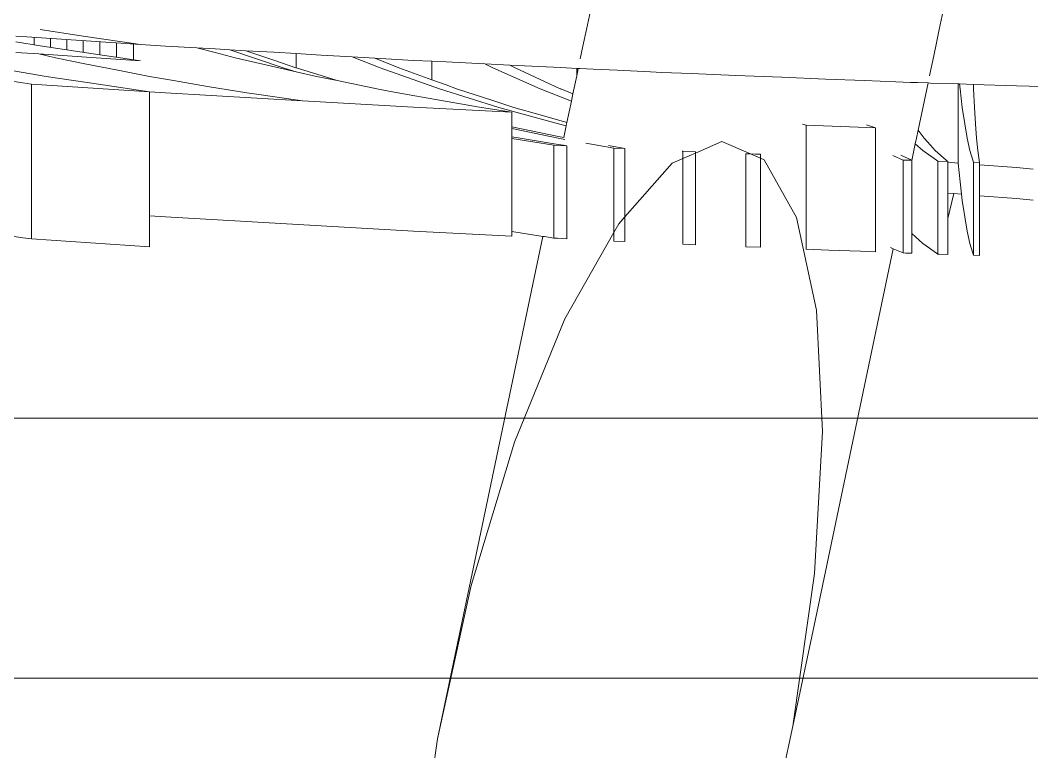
# Model space of a CAD drawing. Header units: millimetres. Extents: x 930469 to 1523124, y -120375 to 411163.
# Drawn here: x 1427928 to 1428511, y -7596 to -7174 of the extents above; entities that cross this region are included whole.
import ezdxf

# ---------------------------------------------------------------- set-up
doc = ezdxf.new("R2010")
doc.units = ezdxf.units.MM
doc.layers.add('A-NET THAY', color=8, linetype='Continuous', lineweight=0)
doc.layers.add('COT VACH', color=8, linetype='Continuous', lineweight=0)

# ---------------------------------------------------------------- blocks, each defined once
blk = doc.blocks.new('fgholol')
at = {"layer": 'A-NET THAY', "ltscale": 3}
for p, q in [((1046221.73, 31867.74), (1046224, 31878.53)), ((1046425.1, 31867.74), (1046427.37, 31878.53)), ((1045906.88, 31867.74), (1045931.79, 31864.02)), ((1046219.73, 31858.21), (1046221.73, 31867.74)), ((1046423.1, 31858.21), (1046425.1, 31867.74)), ((1045892.87, 31863.96), (1045899.22, 31863.54)), ((1045906.88, 31858.35), (1045892.87, 31860.75)), ((1045899.22, 31863.54), (1045964.83, 31859.16)), ((1045903.42, 31858.94), (1045903.42, 31863.26)), ((1045912.82, 31857.46), (1045912.82, 31862.63)), ((1045922.28, 31856.05), (1045922.28, 31862)), ((1045931.79, 31864.02), (1045964.83, 31859.16)), ((1045931.79, 31854.63), (1045931.79, 31861.37)), ((1045941.36, 31853.22), (1045941.36, 31860.73)), ((1045950.99, 31851.8), (1045950.99, 31860.09)), ((1045960.67, 31850.38), (1045960.67, 31859.44)), ((1045979.11, 31858.21), (1045964.83, 31859.16)), ((1045906.22, 31853.69), (1045892.87, 31854.58)), ((1045939.24, 31851.49), (1045906.22, 31853.69)), ((1045915.83, 31851.49), (1045906.22, 31853.69)), ((1045941.36, 31853.22), (1045906.88, 31858.35)), ((1045941.36, 31853.22), (1045953.15, 31851.49)), ((1045997.21, 31857.17), (1045979.11, 31858.21)), ((1046007.71, 31854.46), (1045997.21, 31857.17)), ((1046007.71, 31856.56), (1045997.21, 31857.17)), ((1046016.31, 31856.07), (1046007.71, 31856.56)), ((1046019.26, 31851.49), (1046007.71, 31854.46)), ((1046016.31, 31856.07), (1046047.05, 31845.66)), ((1046025.48, 31855.54), (1046016.31, 31856.07)), ((1046041.57, 31850.01), (1046025.48, 31855.54)), ((1046041.57, 31854.61), (1046025.48, 31855.54)), ((1046054.4, 31853.87), (1046041.57, 31854.61)), ((1046054.4, 31845.62), (1046054.4, 31853.87)), ((1046068.82, 31853.03), (1046054.4, 31853.87)), ((1046086.64, 31852), (1046068.82, 31853.03)), ((1046218.17, 31850.8), (1046219.73, 31858.21)), ((1046421.37, 31849.96), (1046423.1, 31858.21)), ((1045915.83, 31851.49), (1045932.75, 31848.06)), ((1045932.75, 31848.06), (1045951.58, 31844.29)), ((1045964.83, 31849.78), (1045939.24, 31851.49)), ((1045964.83, 31849.78), (1045953.15, 31851.49)), ((1046047.05, 31845.09), (1046019.26, 31851.49)), ((1046054.26, 31845.66), (1046041.57, 31850.01)), ((1046086.64, 31852), (1046102.85, 31845.66)), ((1046099.88, 31851.24), (1046086.64, 31852)), ((1046099.88, 31851.24), (1046113.7, 31845.66)), ((1046122.11, 31849.96), (1046099.88, 31851.24)), ((1046132.67, 31849.44), (1046122.11, 31849.96)), ((1046132.67, 31838.75), (1046132.67, 31849.44)), ((1046140.86, 31849.04), (1046132.67, 31849.44)), ((1046163.23, 31847.95), (1046140.86, 31849.04)), ((1046167.87, 31845.66), (1046163.23, 31847.95)), ((1046177.57, 31847.25), (1046163.23, 31847.95)), ((1046180.66, 31845.66), (1046177.57, 31847.25)), ((1046207.03, 31845.81), (1046177.57, 31847.25)), ((1046419.9, 31842.97), (1046421.37, 31849.96)), ((1045878.82, 31846.19), (1045910.41, 31840.7)), ((1045951.58, 31844.29), (1045969.83, 31840.7)), ((1046047.05, 31845.66), (1046054.4, 31843.4)), ((1046054.4, 31843.4), (1046047.05, 31845.09)), ((1046054.4, 31845.62), (1046054.26, 31845.66)), ((1046068.82, 31841.15), (1046054.4, 31845.62)), ((1046054.4, 31843.4), (1046054.4, 31843.42)), ((1046066.13, 31840.7), (1046054.4, 31843.4)), ((1046102.85, 31845.66), (1046136.99, 31833.61)), ((1046113.7, 31845.66), (1046132.67, 31838.75)), ((1046194.99, 31833.61), (1046167.87, 31845.66)), ((1046206.66, 31833.61), (1046180.66, 31845.66)), ((1046216.13, 31845.37), (1046207.03, 31845.81)), ((1046216.13, 31841.04), (1046216.13, 31845.37)), ((1046217.02, 31845.32), (1046216.13, 31845.37)), ((1046216.13, 31841.04), (1046217.02, 31845.32)), ((1046217.88, 31845.28), (1046217.02, 31845.32)), ((1046225.54, 31844.91), (1046217.88, 31845.28)), ((1046239.47, 31844.23), (1046225.54, 31844.91)), ((1046258.74, 31843.28), (1046239.47, 31844.23)), ((1046265.23, 31842.97), (1046258.74, 31843.28)), ((1046282.05, 31842.3), (1046265.23, 31842.97)), ((1046307.81, 31841.27), (1046282.05, 31842.3)), ((1046334.25, 31840.21), (1046307.81, 31841.27)), ((1046419.49, 31841.04), (1046419.9, 31842.97)), ((1045887.9, 31838.42), (1045896.99, 31837.05)), ((1045896.99, 31837.05), (1045901.89, 31836.32)), ((1045969.92, 31831.78), (1045901.89, 31836.32)), ((1045901.89, 31836.32), (1045901.89, 31746.93)), ((1045910.41, 31840.7), (1045940.48, 31836.16)), ((1045940.48, 31836.16), (1045969.92, 31831.78)), ((1045969.83, 31840.7), (1045983.69, 31838.32)), ((1045983.69, 31838.32), (1046003.4, 31834.97)), ((1046078.16, 31838.26), (1046066.13, 31840.7)), ((1046078.16, 31838.26), (1046068.82, 31841.15)), ((1046102.85, 31833.25), (1046078.16, 31838.26)), ((1046132.67, 31838.75), (1046140.86, 31835.76)), ((1046140.86, 31835.76), (1046146.78, 31833.61)), ((1046213.93, 31830.6), (1046216.13, 31841.04)), ((1046359.56, 31839.2), (1046334.25, 31840.21)), ((1046382.03, 31838.3), (1046359.56, 31839.2)), ((1046400.12, 31837.58), (1046382.03, 31838.3)), ((1046408.46, 31837.25), (1046400.12, 31837.58)), ((1046412.61, 31837.12), (1046408.46, 31837.25)), ((1046418.63, 31836.93), (1046412.61, 31837.12)), ((1046412.9, 31809.62), (1046418.63, 31836.93)), ((1046420.04, 31836.89), (1046418.63, 31836.93)), ((1046435.94, 31836.39), (1046420.04, 31836.89)), ((1046435.94, 31790.76), (1046435.94, 31836.39)), ((1046436.75, 31836.37), (1046435.94, 31836.39)), ((1046436.75, 31836.37), (1046437.03, 31833.61)), ((1046444.8, 31836.12), (1046436.75, 31836.37)), ((1046444.8, 31836.12), (1046444.88, 31833.61)), ((1046469.52, 31835.36), (1046444.8, 31836.12)), ((1045969.92, 31831.78), (1045979.11, 31831.17)), ((1045969.92, 31831.78), (1045969.92, 31760.27)), ((1045979.11, 31831.17), (1046058.16, 31826.61)), ((1046003.4, 31834.97), (1046026.1, 31831.17)), ((1046030.18, 31830.59), (1046026.1, 31831.17)), ((1046058.16, 31826.61), (1046030.18, 31830.59)), ((1046113.1, 31831.17), (1046102.85, 31833.25)), ((1046136.99, 31826.98), (1046113.1, 31831.17)), ((1046136.99, 31833.61), (1046171.22, 31822.82)), ((1046146.78, 31833.61), (1046167.87, 31826.75)), ((1046213.06, 31826.44), (1046194.99, 31833.61)), ((1046207.03, 31833.46), (1046206.66, 31833.61)), ((1046213.93, 31830.6), (1046207.03, 31833.46)), ((1046213.06, 31826.44), (1046213.93, 31830.6)), ((1046437.03, 31833.61), (1046438.35, 31822.82)), ((1046444.88, 31833.61), (1046445.35, 31822.82)), ((1046535.81, 31833.29), (1046469.52, 31835.36)), ((1046058.16, 31826.61), (1046122.11, 31822.91)), ((1046160.13, 31822.91), (1046136.99, 31826.98)), ((1046167.87, 31826.75), (1046179.97, 31822.82)), ((1046210.47, 31814.09), (1046213.06, 31826.44)), ((1046178.78, 31820.15), (1046122.11, 31822.91)), ((1046171.22, 31821.27), (1046160.13, 31822.91)), ((1046171.22, 31822.82), (1046205.55, 31813.29)), ((1046178.78, 31820.15), (1046171.22, 31821.27)), ((1046178.78, 31820.15), (1046178.79, 31811.71)), ((1046179.97, 31822.82), (1046194.99, 31818.52)), ((1046194.99, 31818.52), (1046210.47, 31814.09)), ((1046438.35, 31822.82), (1046439.75, 31813.29)), ((1046445.35, 31822.82), (1046445.9, 31813.29)), ((1046205.55, 31813.29), (1046210.07, 31812.21)), ((1046208.65, 31805.42), (1046210.07, 31812.21)), ((1046210.07, 31812.21), (1046210.3, 31813.29)), ((1046210.3, 31813.29), (1046210.47, 31814.09)), ((1046348.37, 31812.61), (1046346.35, 31813.18)), ((1046348.37, 31812.61), (1046388.35, 31811.01)), ((1046348.37, 31741.09), (1046348.37, 31812.61)), ((1046388.35, 31811.01), (1046383.05, 31812.7)), ((1046439.75, 31813.29), (1046441.23, 31805.04)), ((1046445.9, 31813.29), (1046446.53, 31805.04)), ((1046205.55, 31806.07), (1046178.79, 31811.71)), ((1046178.79, 31811.71), (1046178.79, 31810.57)), ((1046178.79, 31810.57), (1046205.42, 31805.04)), ((1046178.79, 31810.57), (1046178.79, 31805.94)), ((1046388.35, 31811.01), (1046388.35, 31781.52)), ((1046411.94, 31805.04), (1046412.9, 31809.62)), ((1046416.37, 31805.04), (1046412.9, 31809.62)), ((1046183.55, 31805.04), (1046178.79, 31805.94)), ((1046178.79, 31805.94), (1046178.79, 31805.04)), ((1046178.79, 31805.04), (1046178.79, 31804.9)), ((1046178.79, 31804.9), (1046202.9, 31801.09)), ((1046178.79, 31804.9), (1046178.79, 31751.26)), ((1046205.42, 31801.53), (1046183.55, 31805.04)), ((1046202.9, 31747.45), (1046202.9, 31801.09)), ((1046202.9, 31801.09), (1046210.4, 31800.72)), ((1046205.42, 31805.04), (1046209.26, 31804.36)), ((1046208.46, 31801.04), (1046205.42, 31801.53)), ((1046208.65, 31805.42), (1046205.55, 31806.07)), ((1046208.59, 31801.02), (1046208.46, 31801.04)), ((1046210.4, 31800.72), (1046208.59, 31801.02)), ((1046208.82, 31805.38), (1046208.65, 31805.42)), ((1046210.4, 31800.72), (1046210.4, 31772.84)), ((1046221.36, 31802.23), (1046237.49, 31799.4)), ((1046243.85, 31799.09), (1046234.41, 31800.77)), ((1046299.82, 31803.23), (1046284.51, 31796.51)), ((1046316.33, 31796.01), (1046299.82, 31803.23)), ((1046409.23, 31792.17), (1046411.27, 31801.86)), ((1046411.27, 31801.86), (1046411.94, 31805.04)), ((1046411.27, 31801.86), (1046415.54, 31798.05)), ((1046420.04, 31800.97), (1046416.37, 31805.04)), ((1046422.68, 31798.05), (1046420.04, 31800.97)), ((1046441.23, 31805.04), (1046442.78, 31798.05)), ((1046446.53, 31805.04), (1046447.23, 31798.05)), ((1046237.49, 31799.4), (1046243.85, 31799.09)), ((1046237.49, 31750.66), (1046237.49, 31799.4)), ((1046243.85, 31799.09), (1046243.85, 31772.38)), ((1046276.89, 31797.64), (1046277.33, 31797.56)), ((1046277.33, 31793.36), (1046277.33, 31797.56)), ((1046277.33, 31797.56), (1046284.43, 31797.29)), ((1046284.51, 31796.51), (1046277.33, 31793.36)), ((1046284.43, 31797.29), (1046284.51, 31797.28)), ((1046284.51, 31797.28), (1046284.51, 31796.51)), ((1046284.51, 31796.51), (1046284.51, 31743.64)), ((1046313.65, 31742.48), (1046313.65, 31796.11)), ((1046313.65, 31796.11), (1046316.33, 31796.01)), ((1046316.33, 31796.01), (1046319.15, 31795.91)), ((1046322.01, 31793.52), (1046316.33, 31796.01)), ((1046319.15, 31795.91), (1046322.01, 31795.78)), ((1046322.01, 31795.78), (1046321.88, 31795.81)), ((1046322.01, 31795.78), (1046322.01, 31793.52)), ((1046398.29, 31795.05), (1046404.3, 31792.49)), ((1046403.73, 31794.84), (1046402.94, 31795.2)), ((1046409.17, 31792.33), (1046403.73, 31794.84)), ((1046415.54, 31798.05), (1046423.41, 31792.33)), ((1046429.05, 31792.33), (1046422.68, 31798.05)), ((1046442.78, 31798.05), (1046444.38, 31792.33)), ((1046447.23, 31798.05), (1046447.98, 31792.33)), ((1046271.21, 31790.68), (1046243.85, 31759.7)), ((1046277.33, 31793.36), (1046271.21, 31790.68)), ((1046277.33, 31743.93), (1046277.33, 31793.36)), ((1046322.01, 31793.52), (1046322.01, 31742.14)), ((1046324.24, 31792.55), (1046322.01, 31793.52)), ((1046342.8, 31759.35), (1046324.24, 31792.55)), ((1046404.3, 31738.86), (1046404.3, 31792.49)), ((1046408.46, 31792.33), (1046404.3, 31792.49)), ((1046409.17, 31792.31), (1046408.46, 31792.33)), ((1046409.23, 31792.3), (1046409.17, 31792.33)), ((1046409.23, 31792.3), (1046409.17, 31792.31)), ((1046409.23, 31792.3), (1046409.23, 31792.17)), ((1046409.23, 31792.17), (1046409.23, 31750.04)), ((1046423.41, 31792.33), (1046424.28, 31791.84)), ((1046424.28, 31738.2), (1046424.28, 31791.84)), ((1046424.28, 31791.84), (1046430.02, 31791.66)), ((1046430.02, 31791.66), (1046429.05, 31792.33)), ((1046430.02, 31791.66), (1046430.02, 31791.23)), ((1046435.94, 31790.76), (1046430.02, 31791.23)), ((1046430.02, 31791.23), (1046430.02, 31773.36)), ((1046435.94, 31790.76), (1046437.03, 31779.97)), ((1046444.38, 31792.33), (1046444.8, 31791.2)), ((1046444.8, 31791.2), (1046444.8, 31737.56)), ((1046448.2, 31791.09), (1046444.8, 31791.2)), ((1046447.98, 31792.33), (1046448.2, 31791.09)), ((1046448.2, 31789.79), (1046448.2, 31791.09)), ((1046469.52, 31788.1), (1046448.2, 31789.79)), ((1046448.2, 31771.91), (1046448.2, 31789.79)), ((1046479.27, 31787.24), (1046469.52, 31788.1)), ((1046388.35, 31781.52), (1046388.35, 31739.49)), ((1046437.03, 31779.97), (1046437.91, 31772.73)), ((1046210.4, 31772.84), (1046210.4, 31747.09)), ((1046243.85, 31772.38), (1046243.85, 31759.7)), ((1046433.54, 31773.08), (1046430.02, 31773.36)), ((1046430.02, 31773.36), (1046430.02, 31758.8)), ((1046433.54, 31773.08), (1046430.02, 31758.8)), ((1046437.91, 31772.73), (1046433.54, 31773.08)), ((1046437.91, 31772.73), (1046438.35, 31769.18)), ((1046469.52, 31770.23), (1046448.2, 31771.91)), ((1046448.2, 31737.46), (1046448.2, 31771.91)), ((1046438.35, 31769.18), (1046439.75, 31759.66)), ((1046479.27, 31769.36), (1046469.52, 31770.23)), ((1045969.92, 31760.27), (1045969.92, 31742.39)), ((1045979.11, 31759.66), (1045969.92, 31760.27)), ((1045979.11, 31759.66), (1046122.11, 31751.4)), ((1046243.85, 31759.7), (1046240.36, 31755.75)), ((1046243.85, 31759.7), (1046243.85, 31745.46)), ((1046439.75, 31759.66), (1046441.23, 31751.4)), ((1046240.36, 31755.75), (1046237.49, 31750.66)), ((1046354.24, 31705.92), (1046342.8, 31759.35)), ((1046430.02, 31758.8), (1046430.02, 31738.02)), ((1045887.9, 31749.02), (1045896.99, 31747.66)), ((1046178.79, 31748.63), (1046122.11, 31751.4)), ((1046135.84, 31458.68), (1046196.68, 31748.44)), ((1046178.79, 31751.26), (1046196.68, 31748.44)), ((1046178.79, 31751.26), (1046178.79, 31748.63)), ((1046196.68, 31748.44), (1046197.52, 31748.31)), ((1046197.52, 31748.31), (1046202.9, 31747.45)), ((1046237.49, 31750.66), (1046209.36, 31700.82)), ((1046237.49, 31745.77), (1046237.49, 31750.66)), ((1046409.23, 31750.04), (1046415.54, 31744.41)), ((1046409.23, 31750.04), (1046409.23, 31738.67)), ((1046441.23, 31751.4), (1046442.78, 31744.41)), ((1045896.99, 31747.66), (1045901.89, 31746.93)), ((1045901.89, 31746.93), (1045969.92, 31742.39)), ((1046205.05, 31747.35), (1046202.9, 31747.45)), ((1046210.4, 31747.09), (1046205.05, 31747.35)), ((1046243.85, 31745.46), (1046237.49, 31745.77)), ((1046284.51, 31743.64), (1046277.33, 31743.93)), ((1046313.65, 31742.48), (1046322.01, 31742.14)), ((1046415.54, 31744.41), (1046419.4, 31741.6)), ((1046442.78, 31744.41), (1046444.38, 31738.69)), ((1046348.37, 31741.09), (1046348.21, 31741.14)), ((1046348.37, 31741.09), (1046361.51, 31740.57)), ((1046353.7, 31527.66), (1046398.55, 31741.3)), ((1046361.51, 31740.57), (1046379.6, 31739.84)), ((1046379.6, 31739.84), (1046388.35, 31739.49)), ((1046396.96, 31741.98), (1046398.55, 31741.3)), ((1046398.55, 31741.3), (1046404.3, 31738.86)), ((1046405.79, 31738.8), (1046404.3, 31738.86)), ((1046408.45, 31738.69), (1046405.79, 31738.8)), ((1046409.23, 31738.67), (1046408.45, 31738.69)), ((1046419.4, 31741.6), (1046423.41, 31738.69)), ((1046423.41, 31738.69), (1046424.28, 31738.2)), ((1046424.28, 31738.2), (1046424.93, 31738.18)), ((1046424.93, 31738.18), (1046430.02, 31738.02)), ((1046444.38, 31738.69), (1046444.8, 31737.56)), ((1046444.8, 31737.56), (1046448.2, 31737.46)), ((1046357.77, 31635.88), (1046354.24, 31705.92)), ((1046209.36, 31700.82), (1046180.34, 31629.64)), ((1046353.16, 31554), (1046357.77, 31635.88)), ((1046180.34, 31629.64), (1046155.26, 31547.05)), ((1046340.73, 31465.88), (1046353.16, 31554)), ((1046155.26, 31547.05), (1046135.84, 31458.68)), ((1046340.73, 31465.88), (1046353.7, 31527.66)), ((1046321.31, 31377.52), (1046340.73, 31465.88)), ((1046135.84, 31458.68), (1046123.41, 31370.56))]:
    blk.add_line(p, q, dxfattribs=at)

msp = doc.modelspace()

# ---------------------------------------------------------------- linework, layer by layer
at = {"layer": 'A-NET THAY', "ltscale": 3}
for points in [[(1442367.73, -7553.83), (1442367.73, -7403.83), (1410467.73, -7403.83), (1410467.73, -7553.83)], [(1442037.73, -7553.83), (1410797.73, -7553.83)]]:
    msp.add_lwpolyline(points, dxfattribs=at)

# ---------------------------------------------------------------- block references
at = {"layer": 'COT VACH'}
msp.add_blockref('fgholol', (382032.3, -39047.4), dxfattribs=at)

doc.saveas('drawing.dxf')
